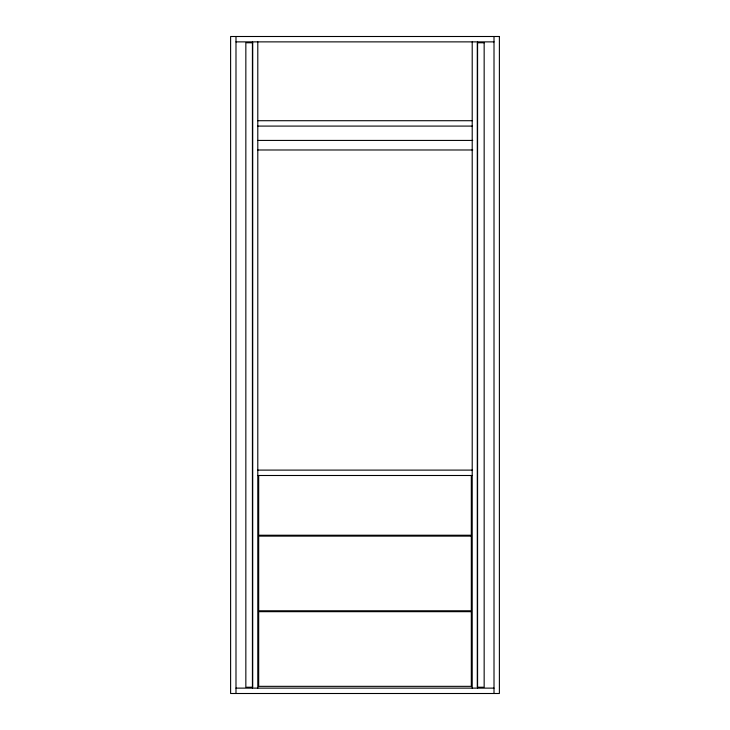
<?xml version="1.0" encoding="UTF-8"?>
<svg xmlns="http://www.w3.org/2000/svg" width="730" height="730" viewBox="0 0 730 730"><rect width="100%" height="100%" fill="white"/><g stroke="black" fill="none" stroke-linecap="round" stroke-linejoin="round"><path stroke-width="1.09" d="M235.991 41.875L494.009 41.875M257.79 120.715L472.21 120.715M257.79 126.089L472.21 126.089M257.79 140.425L472.73 140.425M257.79 149.978L472.73 149.978M257.79 470.12L472.21 470.12M257.79 475.495L472.21 475.495M235.991 688.125L494.009 688.125M494.009 36.5L494.009 693.5M477.584 41.875L477.584 688.125M472.21 41.875L472.21 688.125M471.315 475.495L471.315 535.227L258.685 535.227L258.685 475.495M257.79 41.875L257.79 688.125M252.416 41.875L252.416 688.125M235.991 36.5L235.991 693.5M499.384 36.5L230.616 36.5L230.616 693.5L499.384 693.5L499.384 36.5M252.717 42.769L245.846 42.769L245.846 687.231L252.717 687.231L252.717 42.769M484.154 42.769L477.283 42.769L477.283 687.231L484.154 687.231L484.154 42.769M471.315 536.121L258.685 536.121L258.685 610.782L471.315 610.782L471.315 536.121M471.315 611.676L258.685 611.676L258.685 686.337L471.315 686.337L471.315 611.676"/></g></svg>
